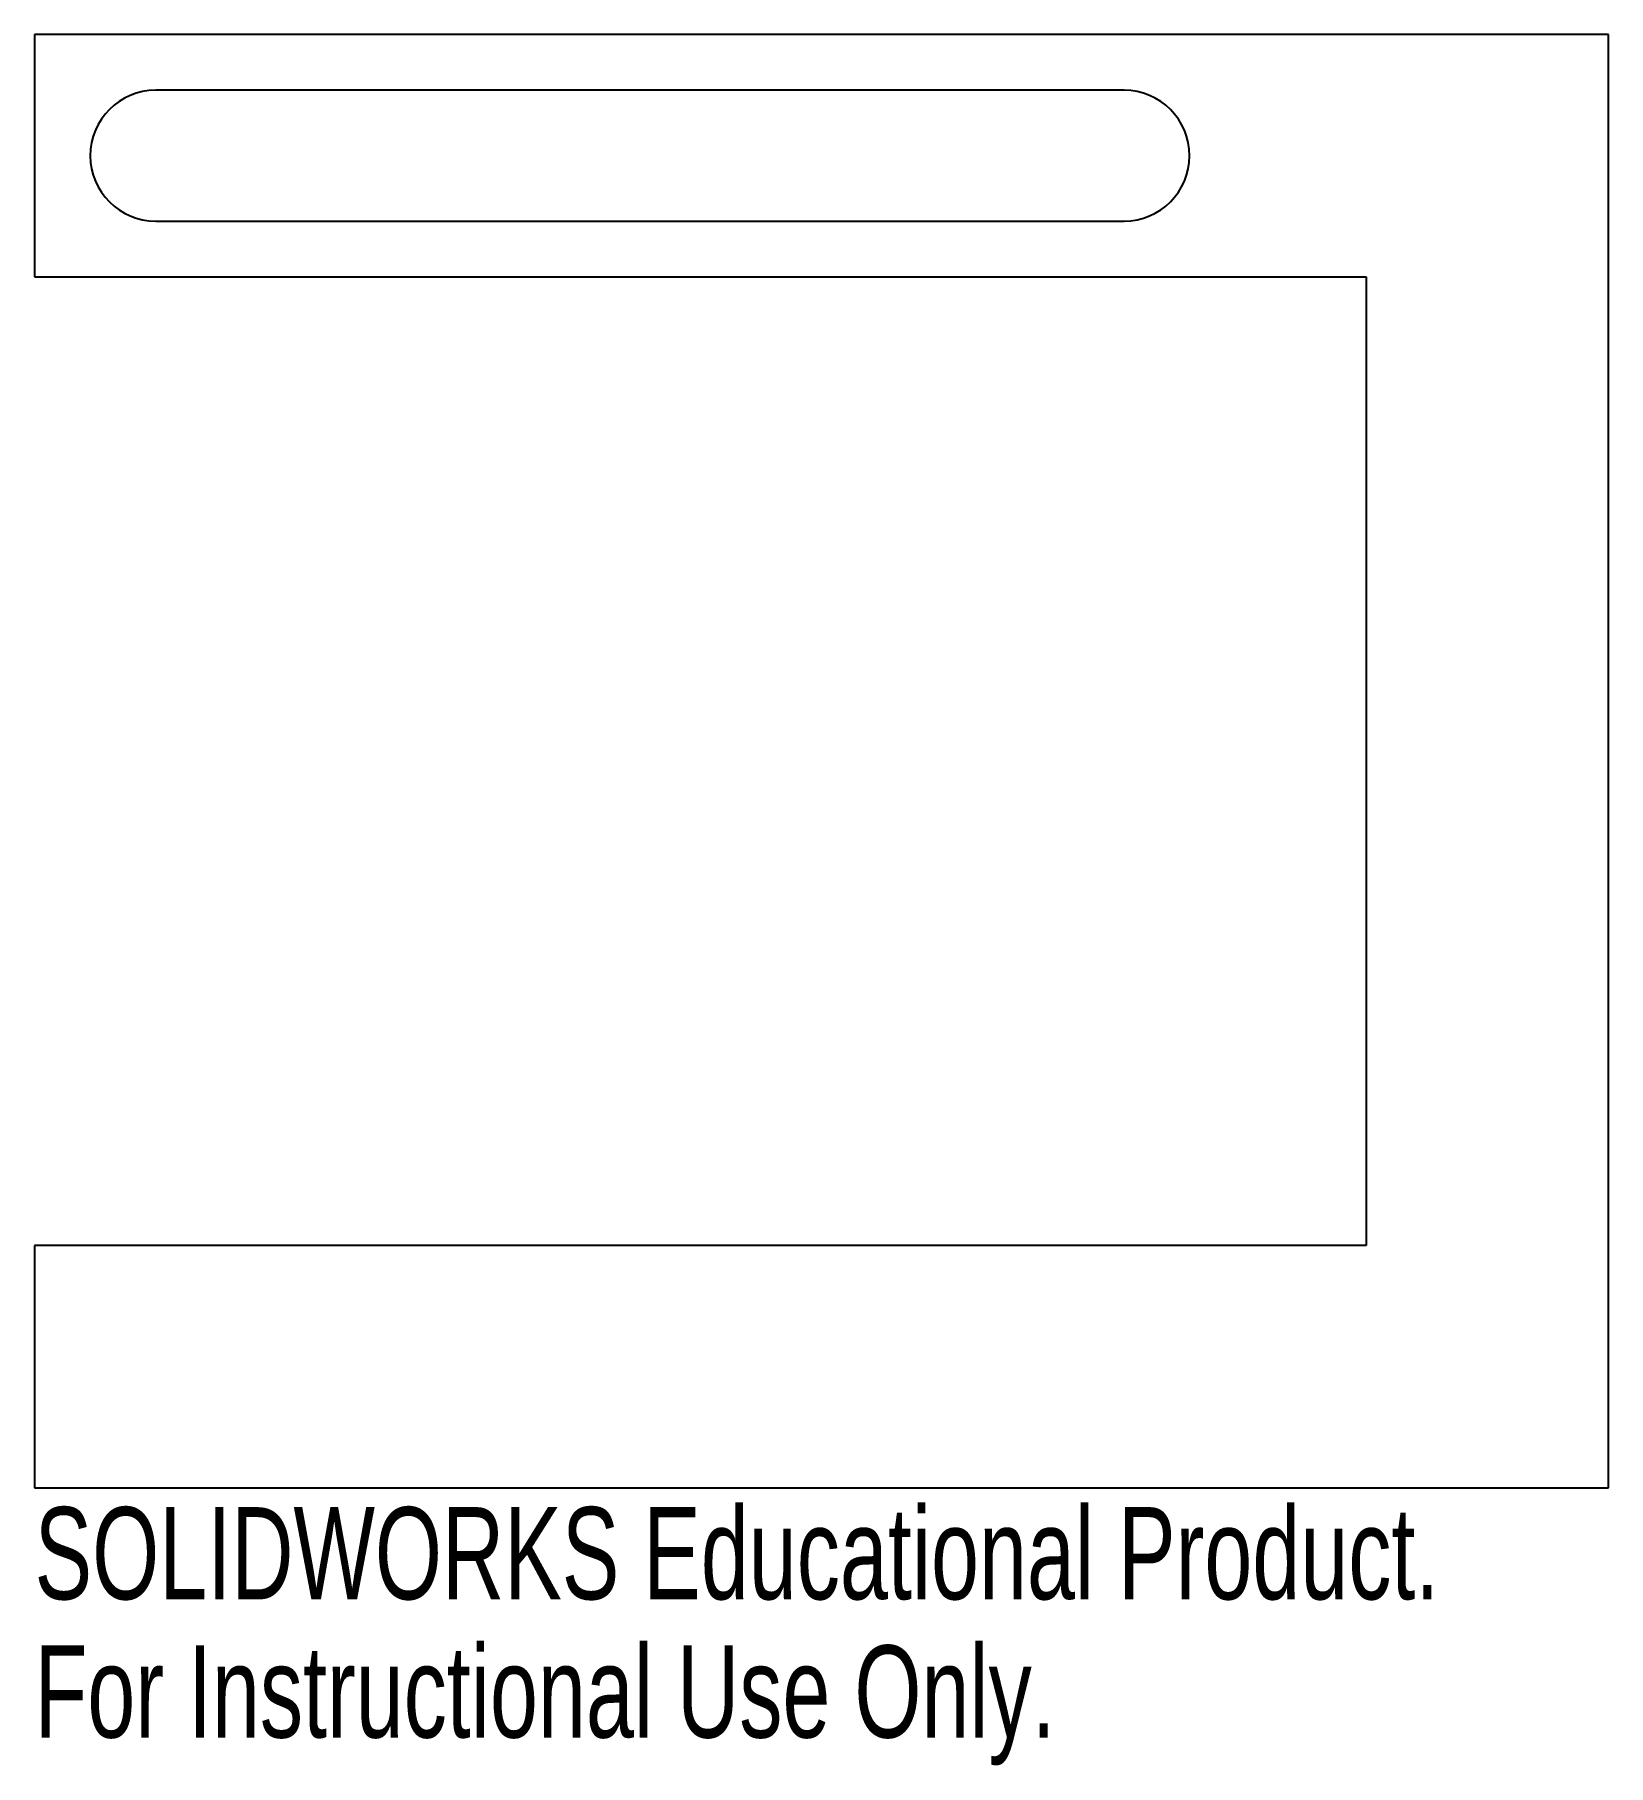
# Model space of a CAD drawing. Header units: inches. Extents: x 0 to 3.25, y -3.57 to 0.
import ezdxf

# ---------------------------------------------------------------- set-up
doc = ezdxf.new("R2010")
doc.units = ezdxf.units.IN
doc.header["$MEASUREMENT"] = 0
doc.styles.add('SLDTEXTSTYLE0', font='TXT', dxfattribs={"width": 0.7})

msp = doc.modelspace()

# ---------------------------------------------------------------- linework, layer by layer
at = {"color": 7, "linetype": 'Continuous', "lineweight": 25}
for p, q in [((0, 0), (0, -0.5)), ((3.25, 0), (0, 0)), ((3.25, -3), (3.25, 0)), ((2.25, -0.115), (0.25, -0.115)), ((0.25, -0.385), (2.25, -0.385)), ((0, -0.5), (2.75, -0.5)), ((2.75, -0.5), (2.75, -2.5)), ((2.75, -2.5), (0, -2.5)), ((0, -2.5), (0, -3)), ((0, -3), (3.25, -3))]:
    msp.add_line(p, q, dxfattribs=at)
for centre, start, end in [((0.25, -0.25), 90, 270), ((2.25, -0.25), 270, 90)]:
    msp.add_arc(centre, 0.135, start, end, dxfattribs=at)

# ---------------------------------------------------------------- texts
at = {"color": 7, "linetype": 'Continuous', "char_height": 0.1903, "attachment_point": 1, "style": 'SLDTEXTSTYLE0'}
for s, insert in [('SOLIDWORKS Educational Product.', (0, -3.0401)), ('For Instructional Use Only.', (0, -3.3256))]:
    msp.add_mtext(s, dxfattribs=dict(at, insert=insert))

doc.saveas('drawing.dxf')
